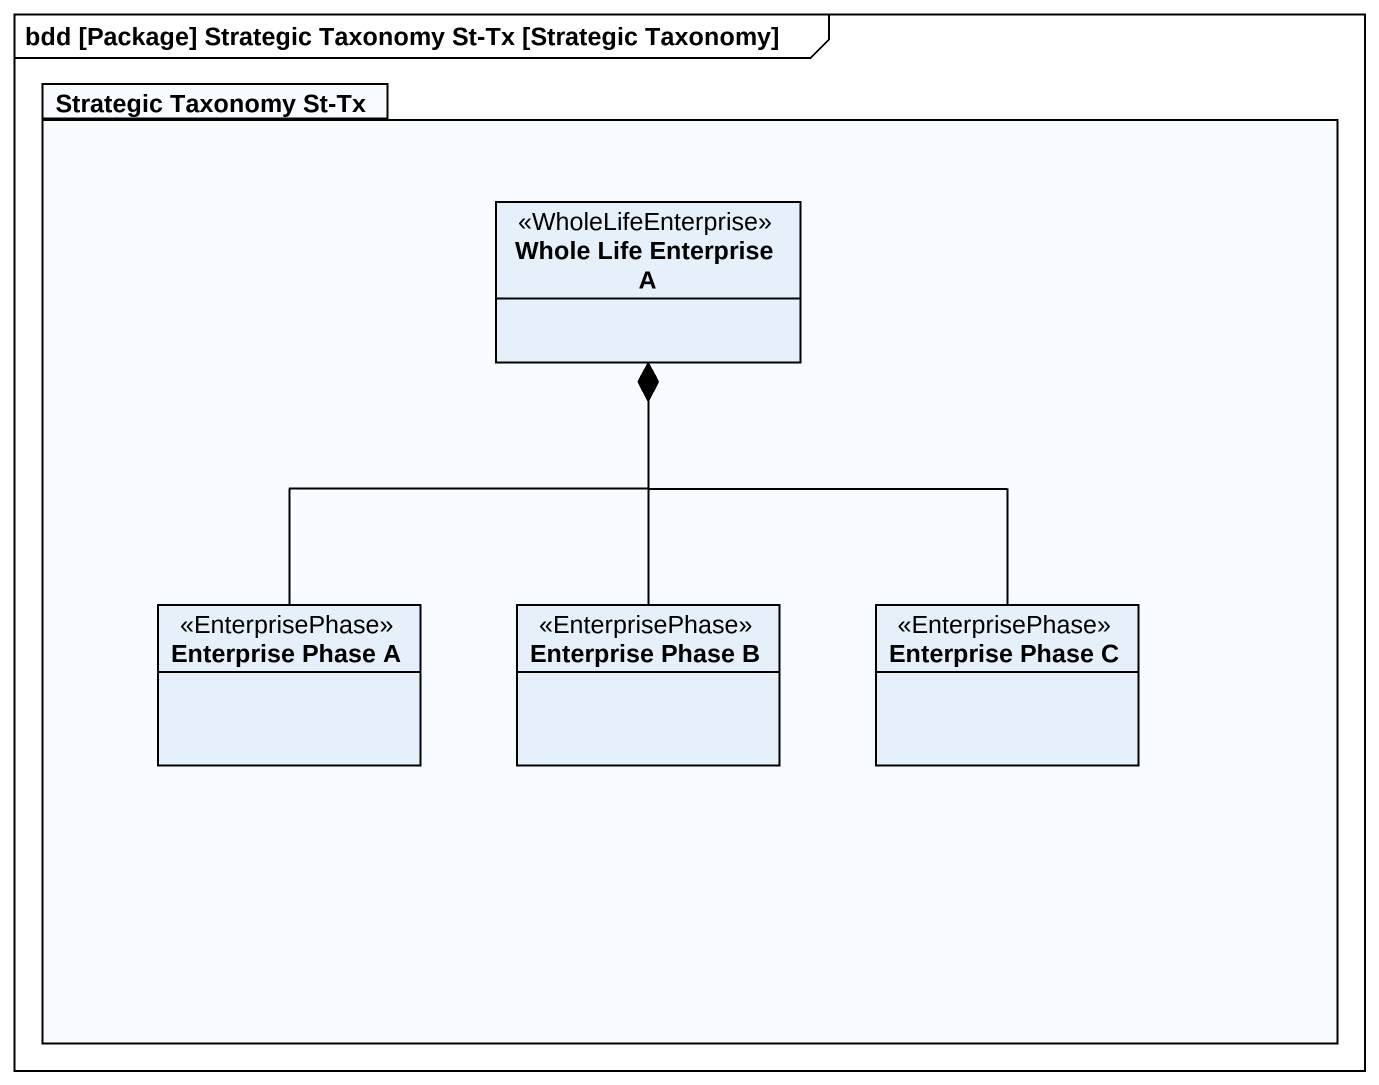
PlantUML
@startuml
mainframe bdd [Package] Strategic Taxonomy St-Tx [Strategic Taxonomy]
hide circle
hide empty members
package "Strategic Taxonomy St-Tx" as Strategic_Taxonomy_St_Tx {
  class "Whole Life Enterprise A" as Whole_Life_Enterprise_A <<WholeLifeEnterprise>>
  class "Enterprise Phase A" as Enterprise_Phase_A <<EnterprisePhase>>
  class "Enterprise Phase B" as Enterprise_Phase_B <<EnterprisePhase>>
  class "Enterprise Phase C" as Enterprise_Phase_C <<EnterprisePhase>>
}
Whole_Life_Enterprise_A *-- Enterprise_Phase_A
Whole_Life_Enterprise_A *-- Enterprise_Phase_B
Whole_Life_Enterprise_A *-- Enterprise_Phase_C
@enduml
